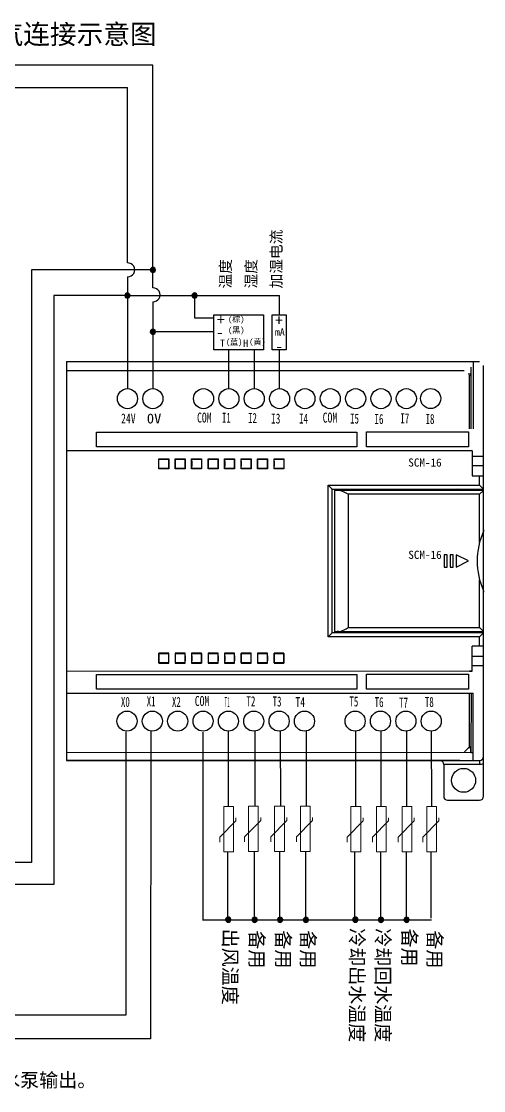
# Model space of a CAD drawing. Extents: x -168 to 92, y 131 to 346.
# Drawn here: x -0.6 to 92, y 131.2 to 345.7 of the extents above; entities that cross this region are included whole.
import ezdxf
from ezdxf.enums import TextEntityAlignment as Align

# ---------------------------------------------------------------- set-up
doc = ezdxf.new("R2010")
doc.units = 0
doc.header["$LTSCALE"] = 47.498
doc.header["$MEASUREMENT"] = 0
doc.layers.get('0').update_dxf_attribs({"linetype": 'CONTINUOUS'})
doc.layers.add('控制线', color=7, linetype='CONTINUOUS', lineweight=25)
doc.layers.add('文本', color=7, linetype='CONTINUOUS', lineweight=25)

# ---------------------------------------------------------------- blocks, each defined once
blk = doc.blocks.new('CAXBLOCK230', base_point=(492.26, -16.62))
at = {"layer": '控制线', "linetype": 'Continuous', "lineweight": 25}
blk.add_hatch(color=256, dxfattribs=at).paths.add_polyline_path([(1252.83, 322.31), (1252.31, 322.31), (1252.31, 322.23), (1252.33, 322.15), (1252.36, 322.08), (1252.41, 322.01), (1252.46, 321.94), (1252.52, 321.89), (1252.59, 321.85), (1252.67, 321.82), (1252.75, 321.8), (1252.83, 321.79), (1252.91, 321.8), (1252.99, 321.82), (1253.06, 321.85), (1253.13, 321.89), (1253.2, 321.94), (1253.25, 322.01), (1253.29, 322.08), (1253.32, 322.15), (1253.34, 322.23), (1253.35, 322.31)], flags=0)
for p, q in [((1252.83, 322.31), (1252.31, 322.31)), ((1253.35, 322.31), (1252.83, 322.31))]:
    blk.add_line(p, q, dxfattribs=at)
blk.add_arc((1252.83, 322.31), 0.52, 180, 360, dxfattribs=at)
blk = doc.blocks.new('CAXBLOCK231', base_point=(492.26, -16.62))
at = {"layer": '控制线', "linetype": 'Continuous', "lineweight": 25}
blk.add_hatch(color=256, dxfattribs=at).paths.add_polyline_path([(1252.83, 322.31), (1253.35, 322.31), (1253.34, 322.39), (1253.32, 322.47), (1253.29, 322.55), (1253.25, 322.62), (1253.2, 322.68), (1253.13, 322.73), (1253.06, 322.78), (1252.99, 322.81), (1252.91, 322.83), (1252.83, 322.83), (1252.75, 322.83), (1252.67, 322.81), (1252.59, 322.78), (1252.52, 322.73), (1252.46, 322.68), (1252.41, 322.62), (1252.36, 322.55), (1252.33, 322.47), (1252.31, 322.39), (1252.31, 322.31)], flags=0)
for p, q in [((1252.31, 322.31), (1252.83, 322.31)), ((1252.83, 322.31), (1253.35, 322.31))]:
    blk.add_line(p, q, dxfattribs=at)
blk.add_arc((1252.83, 322.31), 0.52, 0, 180, dxfattribs=at)
blk = doc.blocks.new('CAXBLOCK229', base_point=(1252.57, 322.31))
at = {"layer": '控制线', "linetype": 'Continuous', "lineweight": 25}
for name in ['CAXBLOCK231', 'CAXBLOCK230']:
    blk.add_blockref(name, (492.26, -16.62), dxfattribs=at)

msp = doc.modelspace()

# ---------------------------------------------------------------- linework, layer by layer
for p, q in [((20.62, 297.25), (20.62, 332.47)), ((51.11, 286.84), (51.11, 290.71)), ((40.94, 272.04), (40.94, 279.83)), ((46.06, 272.04), (46.06, 279.83)), ((51.11, 272.04), (51.11, 279.83)), ((8.41, 277.47), (8.41, 197.47)), ((35.75, 203.15), (35.75, 165.35)), ((40.82, 203.28), (40.82, 188.16)), ((46.13, 203.39), (46.13, 188.27)), ((51.23, 203.48), (51.25, 188.3)), ((56.4, 203.46), (56.42, 188.28)), ((66.3, 203.28), (66.3, 188.16)), ((71.4, 203.37), (71.42, 188.19)), ((76.51, 203.42), (76.53, 188.21)), ((81.5, 203.28), (81.52, 188.21)), ((89.43, 199.07), (8.41, 199.02)), ((40.71, 165.49), (40.72, 179.02)), ((46.08, 165.82), (46.08, 179.17)), ((51.17, 165.82), (51.17, 179.17)), ((56.33, 165.79), (56.33, 179.15)), ((66.18, 165.49), (66.2, 179.02)), ((71.4, 165.82), (71.4, 179.11)), ((76.51, 165.82), (76.51, 179.11)), ((81.5, 165.82), (81.5, 179.11)), ((35.75, 165.49), (81.53, 165.51))]:
    msp.add_line(p, q)
at = {"color": 7}
for p, q in [((8.41, 277.47), (91.18, 277.47)), ((89.88, 277.47), (89.88, 263.97)), ((91.98, 190.27), (91.98, 276.67)), ((8.41, 275.66), (88.12, 275.66)), ((89.45, 274.95), (88.91, 274.95)), ((89.45, 274.95), (89.13, 274.62)), ((89.13, 263.97), (89.13, 274.72)), ((89.45, 276.37), (89.45, 274.95)), ((89.48, 263.97), (89.48, 276.37)), ((89.68, 259.57), (8.41, 259.57)), ((89.18, 259.6), (89.19, 259.6)), ((89.19, 259.59), (89.18, 259.6)), ((89.19, 259.6), (89.28, 259.6)), ((89.28, 259.59), (89.19, 259.59)), ((89.28, 259.6), (89.44, 259.6)), ((89.44, 259.59), (89.28, 259.59)), ((89.44, 259.6), (89.63, 259.6)), ((89.63, 259.59), (89.44, 259.59)), ((89.63, 259.57), (89.63, 259.6)), ((89.68, 259.6), (89.63, 259.6)), ((89.68, 259.59), (89.63, 259.59)), ((89.68, 259.66), (89.68, 259.6)), ((89.68, 259.57), (89.68, 254.57)), ((26.88, 255.97), (26.88, 257.97)), ((26.93, 257.92), (26.88, 257.97)), ((26.88, 257.97), (28.88, 257.97)), ((26.93, 256.02), (26.93, 257.92)), ((26.93, 257.92), (28.83, 257.92)), ((28.83, 257.92), (28.88, 257.97)), ((28.83, 257.92), (28.83, 256.02)), ((28.86, 257.47), (28.86, 256.47)), ((28.88, 257.97), (28.88, 255.97)), ((30.18, 255.97), (30.18, 257.97)), ((30.23, 257.92), (30.18, 257.97)), ((30.18, 257.97), (32.18, 257.97)), ((30.2, 257.47), (30.2, 256.47)), ((30.23, 256.02), (30.23, 257.92)), ((30.23, 257.92), (32.13, 257.92)), ((32.13, 257.92), (32.18, 257.97)), ((32.13, 257.92), (32.13, 256.02)), ((32.16, 257.47), (32.16, 256.47)), ((32.18, 257.97), (32.18, 255.97)), ((33.48, 255.97), (33.48, 257.97)), ((33.53, 257.92), (33.48, 257.97)), ((33.48, 257.97), (35.48, 257.97)), ((33.5, 257.47), (33.5, 256.47)), ((33.53, 256.02), (33.53, 257.92)), ((33.53, 257.92), (35.43, 257.92)), ((35.43, 257.92), (35.48, 257.97)), ((35.43, 257.92), (35.43, 256.02)), ((35.46, 257.47), (35.46, 256.47)), ((35.48, 257.97), (35.48, 255.97)), ((36.78, 255.97), (36.78, 257.97)), ((36.83, 257.92), (36.78, 257.97)), ((36.78, 257.97), (38.78, 257.97)), ((36.8, 257.47), (36.8, 256.47)), ((36.83, 256.02), (36.83, 257.92)), ((36.83, 257.92), (38.73, 257.92)), ((38.73, 257.92), (38.78, 257.97)), ((38.73, 257.92), (38.73, 256.02)), ((38.76, 257.47), (38.76, 256.47)), ((38.78, 257.97), (38.78, 255.97)), ((40.08, 255.97), (40.08, 257.97)), ((40.13, 257.92), (40.08, 257.97)), ((40.08, 257.97), (42.08, 257.97)), ((40.1, 257.47), (40.1, 256.47)), ((40.13, 256.02), (40.13, 257.92)), ((40.13, 257.92), (42.03, 257.92)), ((42.03, 257.92), (42.08, 257.97)), ((42.03, 257.92), (42.03, 256.02)), ((42.06, 257.47), (42.06, 256.47)), ((42.08, 257.97), (42.08, 255.97)), ((43.38, 255.97), (43.38, 257.97)), ((43.43, 257.92), (43.38, 257.97)), ((43.38, 257.97), (45.38, 257.97)), ((43.4, 257.47), (43.4, 256.47)), ((43.43, 256.02), (43.43, 257.92)), ((43.43, 257.92), (45.33, 257.92)), ((45.33, 257.92), (45.38, 257.97)), ((45.33, 257.92), (45.33, 256.02)), ((45.36, 257.47), (45.36, 256.47)), ((45.38, 257.97), (45.38, 255.97)), ((46.68, 255.97), (46.68, 257.97)), ((46.73, 257.92), (46.68, 257.97)), ((46.68, 257.97), (48.68, 257.97)), ((46.7, 257.47), (46.7, 256.47)), ((46.73, 256.02), (46.73, 257.92)), ((46.73, 257.92), (48.63, 257.92)), ((48.63, 257.92), (48.68, 257.97)), ((48.63, 257.92), (48.63, 256.02)), ((48.66, 257.47), (48.66, 256.47)), ((48.68, 257.97), (48.68, 255.97)), ((49.98, 255.97), (49.98, 257.97)), ((50.03, 257.92), (49.98, 257.97)), ((49.98, 257.97), (51.98, 257.97)), ((50, 257.47), (50, 256.47)), ((50.03, 256.02), (50.03, 257.92)), ((50.03, 257.92), (51.93, 257.92)), ((51.93, 257.92), (51.98, 257.97)), ((51.93, 257.92), (51.93, 256.02)), ((51.98, 257.97), (51.98, 255.97)), ((89.68, 258.5), (91.98, 258.5)), ((26.93, 256.02), (26.88, 255.97)), ((28.88, 255.97), (26.88, 255.97)), ((28.83, 256.02), (26.93, 256.02)), ((28.83, 256.02), (28.88, 255.97)), ((30.23, 256.02), (30.18, 255.97)), ((32.18, 255.97), (30.18, 255.97)), ((32.13, 256.02), (30.23, 256.02)), ((32.13, 256.02), (32.18, 255.97)), ((33.53, 256.02), (33.48, 255.97)), ((35.48, 255.97), (33.48, 255.97)), ((35.43, 256.02), (33.53, 256.02)), ((35.43, 256.02), (35.48, 255.97)), ((36.83, 256.02), (36.78, 255.97)), ((38.78, 255.97), (36.78, 255.97)), ((38.73, 256.02), (36.83, 256.02)), ((38.73, 256.02), (38.78, 255.97)), ((40.13, 256.02), (40.08, 255.97)), ((42.08, 255.97), (40.08, 255.97)), ((42.03, 256.02), (40.13, 256.02)), ((42.03, 256.02), (42.08, 255.97)), ((43.43, 256.02), (43.38, 255.97)), ((45.38, 255.97), (43.38, 255.97)), ((45.33, 256.02), (43.43, 256.02)), ((45.33, 256.02), (45.38, 255.97)), ((46.73, 256.02), (46.68, 255.97)), ((48.68, 255.97), (46.68, 255.97)), ((48.63, 256.02), (46.73, 256.02)), ((48.63, 256.02), (48.68, 255.97)), ((50.03, 256.02), (49.98, 255.97)), ((51.98, 255.97), (49.98, 255.97)), ((51.93, 256.02), (50.03, 256.02)), ((51.93, 256.02), (51.98, 255.97)), ((89.68, 256.61), (91.98, 256.61)), ((89.68, 254.57), (91.98, 254.57)), ((91.18, 252.67), (91.18, 254.57)), ((60.83, 222.27), (60.83, 252.67)), ((60.83, 252.67), (61.63, 251.87)), ((60.83, 252.67), (91.18, 252.67)), ((61.63, 223.07), (61.63, 251.87)), ((61.63, 251.87), (91.98, 251.87)), ((62.13, 251.67), (62.13, 223.27)), ((62.16, 251.67), (62.13, 251.67)), ((62.13, 251.67), (63.83, 251.67)), ((62.26, 251.66), (62.16, 251.67)), ((62.43, 251.65), (62.26, 251.66)), ((62.65, 251.64), (62.43, 251.65)), ((62.93, 251.64), (62.65, 251.64)), ((63.14, 251.61), (62.93, 251.64)), ((91.98, 251.64), (62.93, 251.64)), ((63.4, 251.54), (63.14, 251.61)), ((63.7, 251.42), (63.4, 251.54)), ((64.03, 251.26), (63.7, 251.42)), ((63.73, 251.87), (63.73, 251.67)), ((63.83, 251.67), (63.83, 251.87)), ((63.83, 251.67), (63.87, 251.67)), ((63.87, 251.67), (63.97, 251.66)), ((63.97, 251.66), (64.12, 251.66)), ((64.42, 251.06), (64.03, 251.26)), ((64.12, 251.66), (64.33, 251.66)), ((64.33, 251.66), (64.57, 251.66)), ((64.83, 250.84), (64.42, 251.06)), ((64.57, 251.66), (64.83, 251.66)), ((64.83, 251.66), (65.09, 251.66)), ((65.09, 251.66), (65.33, 251.66)), ((65.33, 251.66), (65.54, 251.66)), ((65.54, 251.66), (65.7, 251.66)), ((65.7, 251.66), (65.8, 251.67)), ((65.8, 251.67), (65.83, 251.67)), ((65.83, 251.67), (65.83, 251.87)), ((65.83, 251.67), (85.38, 251.67)), ((65.93, 251.87), (65.93, 251.67)), ((85.38, 251.87), (85.38, 251.67)), ((85.41, 251.67), (85.38, 251.67)), ((85.5, 251.67), (85.41, 251.67)), ((85.64, 251.66), (85.5, 251.67)), ((85.82, 251.66), (85.64, 251.66)), ((86.02, 251.66), (85.82, 251.66)), ((86.24, 251.66), (86.02, 251.66)), ((86.44, 251.66), (86.24, 251.66)), ((86.63, 251.66), (86.44, 251.66)), ((86.76, 251.67), (86.63, 251.66)), ((86.85, 251.67), (86.76, 251.67)), ((86.88, 251.67), (86.85, 251.67)), ((86.88, 251.87), (86.88, 251.67)), ((86.88, 251.67), (91.98, 251.67)), ((91.18, 252.67), (91.98, 251.87)), ((91.98, 251.64), (91.18, 250.84)), ((91.98, 251.64), (91.98, 251.64)), ((64.83, 250.84), (64.83, 224.11)), ((91.18, 250.84), (64.83, 250.84)), ((91.18, 241.25), (91.18, 250.84)), ((91.98, 243.54), (91.97, 243.46)), ((91.98, 243.71), (91.98, 243.63)), ((91.98, 243.63), (91.98, 243.54)), ((84.08, 238.72), (84.08, 236.22)), ((84.68, 238.72), (84.08, 238.72)), ((84.68, 236.22), (84.68, 238.72)), ((85.28, 238.72), (85.28, 236.22)), ((85.88, 238.72), (85.28, 238.72)), ((85.88, 236.22), (85.88, 238.72)), ((86.48, 238.72), (86.48, 236.22)), ((88.98, 237.47), (86.48, 238.72)), ((84.08, 236.22), (84.68, 236.22)), ((85.28, 236.22), (85.88, 236.22)), ((86.48, 236.22), (88.98, 237.47)), ((91.18, 224.11), (91.18, 233.7)), ((91.97, 231.49), (91.98, 231.4)), ((91.98, 231.4), (91.98, 231.32)), ((91.98, 231.32), (91.98, 231.23)), ((60.83, 222.27), (61.63, 223.07)), ((91.98, 223.07), (61.63, 223.07)), ((62.16, 223.28), (62.13, 223.27)), ((62.13, 223.27), (63.83, 223.27)), ((62.26, 223.29), (62.16, 223.28)), ((62.43, 223.29), (62.26, 223.29)), ((62.65, 223.3), (62.43, 223.29)), ((62.93, 223.31), (62.65, 223.3)), ((62.93, 223.31), (63.14, 223.33)), ((62.93, 223.31), (91.98, 223.31)), ((63.14, 223.33), (63.4, 223.41)), ((63.4, 223.41), (63.7, 223.52)), ((63.7, 223.52), (64.03, 223.68)), ((63.73, 223.07), (63.73, 223.27)), ((63.83, 223.27), (63.87, 223.28)), ((63.83, 223.07), (63.83, 223.27)), ((63.87, 223.28), (63.97, 223.28)), ((63.97, 223.28), (64.12, 223.28)), ((64.03, 223.68), (64.42, 223.88)), ((64.12, 223.28), (64.33, 223.29)), ((64.33, 223.29), (64.57, 223.29)), ((64.42, 223.88), (64.83, 224.11)), ((64.57, 223.29), (64.83, 223.29)), ((64.83, 224.11), (91.18, 224.11)), ((64.83, 223.29), (65.09, 223.29)), ((65.09, 223.29), (65.33, 223.29)), ((65.33, 223.29), (65.54, 223.28)), ((65.54, 223.28), (65.7, 223.28)), ((65.7, 223.28), (65.8, 223.28)), ((65.8, 223.28), (65.83, 223.27)), ((65.83, 223.07), (65.83, 223.27)), ((65.83, 223.27), (85.38, 223.27)), ((65.93, 223.07), (65.93, 223.27)), ((85.41, 223.28), (85.38, 223.27)), ((85.38, 223.07), (85.38, 223.27)), ((85.5, 223.28), (85.41, 223.28)), ((85.64, 223.28), (85.5, 223.28)), ((85.82, 223.28), (85.64, 223.28)), ((86.02, 223.29), (85.82, 223.28)), ((86.24, 223.29), (86.02, 223.29)), ((86.44, 223.28), (86.24, 223.29)), ((86.63, 223.28), (86.44, 223.28)), ((86.76, 223.28), (86.63, 223.28)), ((86.85, 223.28), (86.76, 223.28)), ((86.88, 223.27), (86.85, 223.28)), ((86.88, 223.07), (86.88, 223.27)), ((86.88, 223.27), (91.98, 223.27)), ((91.18, 224.11), (91.98, 223.31)), ((91.18, 222.27), (91.98, 223.07)), ((91.98, 223.31), (91.98, 223.31)), ((91.18, 222.27), (60.83, 222.27)), ((91.18, 220.37), (91.18, 222.27)), ((26.88, 218.97), (26.88, 216.97)), ((26.93, 218.92), (26.88, 218.97)), ((28.88, 218.97), (26.88, 218.97)), ((26.93, 217.02), (26.93, 218.92)), ((26.93, 218.92), (28.83, 218.92)), ((28.83, 218.92), (28.88, 218.97)), ((28.83, 218.92), (28.83, 217.02)), ((28.88, 216.97), (28.88, 218.97)), ((30.18, 218.97), (30.18, 216.97)), ((30.23, 218.92), (30.18, 218.97)), ((32.18, 218.97), (30.18, 218.97)), ((30.23, 217.02), (30.23, 218.92)), ((30.23, 218.92), (32.13, 218.92)), ((32.13, 218.92), (32.18, 218.97)), ((32.13, 218.92), (32.13, 217.02)), ((32.18, 216.97), (32.18, 218.97)), ((33.48, 218.97), (33.48, 216.97)), ((33.53, 218.92), (33.48, 218.97)), ((35.48, 218.97), (33.48, 218.97)), ((33.53, 217.02), (33.53, 218.92)), ((33.53, 218.92), (35.43, 218.92)), ((35.43, 218.92), (35.48, 218.97)), ((35.43, 218.92), (35.43, 217.02)), ((35.48, 216.97), (35.48, 218.97)), ((36.78, 218.97), (36.78, 216.97)), ((36.83, 218.92), (36.78, 218.97)), ((38.78, 218.97), (36.78, 218.97)), ((36.83, 217.02), (36.83, 218.92)), ((36.83, 218.92), (38.73, 218.92)), ((38.73, 218.92), (38.78, 218.97)), ((38.73, 218.92), (38.73, 217.02)), ((38.78, 216.97), (38.78, 218.97)), ((40.08, 218.97), (40.08, 216.97)), ((40.13, 218.92), (40.08, 218.97)), ((42.08, 218.97), (40.08, 218.97)), ((40.13, 217.02), (40.13, 218.92)), ((40.13, 218.92), (42.03, 218.92)), ((42.03, 218.92), (42.08, 218.97)), ((42.03, 218.92), (42.03, 217.02)), ((42.08, 216.97), (42.08, 218.97)), ((43.38, 218.97), (43.38, 216.97)), ((43.43, 218.92), (43.38, 218.97)), ((45.38, 218.97), (43.38, 218.97)), ((43.43, 217.02), (43.43, 218.92)), ((43.43, 218.92), (45.33, 218.92)), ((45.33, 218.92), (45.38, 218.97)), ((45.33, 218.92), (45.33, 217.02)), ((45.38, 216.97), (45.38, 218.97)), ((46.68, 218.97), (46.68, 216.97)), ((46.73, 218.92), (46.68, 218.97)), ((48.68, 218.97), (46.68, 218.97)), ((46.73, 217.02), (46.73, 218.92)), ((46.73, 218.92), (48.63, 218.92)), ((48.63, 218.92), (48.68, 218.97)), ((48.63, 218.92), (48.63, 217.02)), ((48.68, 216.97), (48.68, 218.97)), ((49.98, 218.97), (49.98, 216.97)), ((50.03, 218.92), (49.98, 218.97)), ((51.98, 218.97), (49.98, 218.97)), ((50.03, 217.02), (50.03, 218.92)), ((50.03, 218.92), (51.93, 218.92)), ((51.93, 218.92), (51.98, 218.97)), ((51.93, 218.92), (51.93, 217.02)), ((51.98, 216.97), (51.98, 218.97)), ((89.68, 215.37), (89.68, 220.37)), ((91.98, 220.37), (89.68, 220.37)), ((26.93, 217.02), (26.88, 216.97)), ((26.88, 216.97), (28.88, 216.97)), ((28.83, 217.02), (26.93, 217.02)), ((28.83, 217.02), (28.88, 216.97)), ((28.86, 218.47), (28.86, 217.47)), ((30.23, 217.02), (30.18, 216.97)), ((30.18, 216.97), (32.18, 216.97)), ((30.2, 218.47), (30.2, 217.47)), ((32.13, 217.02), (30.23, 217.02)), ((32.13, 217.02), (32.18, 216.97)), ((32.16, 218.47), (32.16, 217.47)), ((33.53, 217.02), (33.48, 216.97)), ((33.48, 216.97), (35.48, 216.97)), ((33.5, 218.47), (33.5, 217.47)), ((35.43, 217.02), (33.53, 217.02)), ((35.43, 217.02), (35.48, 216.97)), ((35.46, 218.47), (35.46, 217.47)), ((36.83, 217.02), (36.78, 216.97)), ((36.78, 216.97), (38.78, 216.97)), ((36.8, 218.47), (36.8, 217.47)), ((38.73, 217.02), (36.83, 217.02)), ((38.73, 217.02), (38.78, 216.97)), ((38.76, 218.47), (38.76, 217.47)), ((40.13, 217.02), (40.08, 216.97)), ((40.08, 216.97), (42.08, 216.97)), ((40.1, 218.47), (40.1, 217.47)), ((42.03, 217.02), (40.13, 217.02)), ((42.03, 217.02), (42.08, 216.97)), ((42.06, 218.47), (42.06, 217.47)), ((43.43, 217.02), (43.38, 216.97)), ((43.38, 216.97), (45.38, 216.97)), ((43.4, 218.47), (43.4, 217.47)), ((45.33, 217.02), (43.43, 217.02)), ((45.33, 217.02), (45.38, 216.97)), ((45.36, 218.47), (45.36, 217.47)), ((46.73, 217.02), (46.68, 216.97)), ((46.68, 216.97), (48.68, 216.97)), ((46.7, 218.47), (46.7, 217.47)), ((48.63, 217.02), (46.73, 217.02)), ((48.63, 217.02), (48.68, 216.97)), ((48.66, 218.47), (48.66, 217.47)), ((50.03, 217.02), (49.98, 216.97)), ((49.98, 216.97), (51.98, 216.97)), ((50, 218.47), (50, 217.47)), ((51.93, 217.02), (50.03, 217.02)), ((51.93, 217.02), (51.98, 216.97)), ((91.98, 218.34), (89.68, 218.34)), ((89.68, 215.37), (8.41, 215.28)), ((89.19, 215.35), (89.18, 215.35)), ((89.18, 215.35), (89.19, 215.35)), ((89.28, 215.34), (89.19, 215.35)), ((89.19, 215.35), (89.28, 215.35)), ((89.28, 215.35), (89.44, 215.36)), ((89.44, 215.34), (89.28, 215.34)), ((89.44, 215.36), (89.63, 215.36)), ((89.63, 215.34), (89.44, 215.34)), ((89.68, 215.36), (89.63, 215.36)), ((89.68, 215.34), (89.63, 215.34)), ((91.98, 216.45), (89.68, 216.45)), ((89.68, 215.28), (89.68, 215.34)), ((8.41, 210.97), (89.88, 210.97)), ((89.13, 200.22), (89.13, 210.97)), ((89.48, 210.97), (89.43, 199.04)), ((89.88, 197.47), (89.88, 210.97)), ((89.13, 200.22), (88.13, 199.22)), ((89.45, 200), (88.91, 200)), ((89.45, 200), (89.13, 200.32)), ((89.43, 199.07), (89.45, 200)), ((8.41, 197.5), (87.21, 197.5)), ((8.41, 197.47), (91.18, 197.47)), ((89.48, 199.07), (89.88, 199.07)), ((91.18, 197.47), (91.18, 196.67)), ((83.98, 196.67), (83.98, 190.27)), ((91.18, 196.67), (83.98, 196.67)), ((84.78, 189.47), (91.18, 189.47))]:
    msp.add_line(p, q, dxfattribs=at)
at = {"lineweight": 13}
for p, q in [((42.36, 185.35), (39.14, 182.06)), ((42.36, 185.35), (42.36, 185.96)), ((47.31, 185.41), (44.09, 182.12)), ((47.31, 185.41), (47.31, 186.02)), ((52.54, 185.43), (49.32, 182.14)), ((52.54, 185.43), (52.54, 186.04)), ((57.7, 185.4), (54.48, 182.11)), ((57.7, 185.4), (57.7, 186.02)), ((67.83, 185.35), (64.61, 182.06)), ((67.83, 185.35), (67.83, 185.96)), ((72.94, 185.35), (69.72, 182.06)), ((72.94, 185.35), (72.94, 185.96)), ((78.07, 185.35), (74.85, 182.06)), ((78.07, 185.35), (78.07, 185.96)), ((83.03, 185.35), (79.81, 182.06)), ((83.03, 185.35), (83.03, 185.96)), ((39.14, 181.07), (39.14, 182.06)), ((44.09, 181.13), (44.09, 182.12)), ((49.32, 181.14), (49.32, 182.14)), ((54.48, 181.12), (54.48, 182.11)), ((64.61, 181.07), (64.61, 182.06)), ((69.72, 181.07), (69.72, 182.06)), ((74.85, 181.07), (74.85, 182.06)), ((79.81, 181.07), (79.81, 182.06))]:
    msp.add_line(p, q, dxfattribs=at)
at = {"flags": 128}
for points in [[(25.7, 292.24), (25.7, 336.9), (-120.87, 336.9)], [(-111.85, 332.47), (20.62, 332.47)], [(25.29, 203.28), (25.26, 141.61), (-137.4, 141.61), (-137.4, 309.58), (-112.95, 309.58), (-112.95, 281.47)], [(20.27, 203.23), (20.26, 146.35), (-133.7, 146.35), (-133.7, 303.59), (-116.95, 303.59), (-116.95, 281.47)], [(25.7, 292.24), (25.7, 295.85), (1.36, 295.85), (1.36, 177.02), (-11.11, 177.02), (-11.11, 184.77)], [(20.62, 294.48), (20.62, 272.04)], [(20.62, 290.71), (5.84, 290.71), (5.84, 172.6), (-15.11, 172.6), (-15.11, 184.77)], [(20.62, 290.71), (51.11, 290.71)], [(34.05, 290.71), (34.05, 286.25), (37.89, 286.25)], [(25.7, 289.47), (25.7, 272.04)], [(37.91, 283.45), (25.7, 283.45)]]:
    msp.add_lwpolyline(points, dxfattribs=at)
for points in [[(37.89, 286.84), (47.88, 286.84), (47.88, 279.83), (37.89, 279.83)], [(49.59, 286.84), (52.41, 286.84), (52.41, 279.83), (49.59, 279.83)], [(14.43, 263.34), (66.59, 263.34), (66.59, 260.37), (14.43, 260.37)], [(68.51, 263.35), (88.98, 263.35), (88.98, 260.36), (68.51, 260.36)], [(14.43, 214.73), (66.59, 214.73), (66.59, 211.77), (14.43, 211.77)], [(68.51, 214.74), (88.98, 214.74), (88.98, 211.76), (68.51, 211.76)]]:
    msp.add_lwpolyline(points, close=True)
at = {"lineweight": 13}
for points in [[(39.93, 188.21), (41.87, 188.21), (41.87, 179.13), (39.93, 179.13)], [(44.88, 188.27), (46.83, 188.27), (46.83, 179.19), (44.88, 179.19)], [(50.11, 188.29), (52.06, 188.29), (52.06, 179.21), (50.11, 179.21)], [(55.27, 188.26), (57.22, 188.26), (57.22, 179.18), (55.27, 179.18)], [(65.4, 188.21), (67.35, 188.21), (67.35, 179.13), (65.4, 179.13)], [(70.51, 188.21), (72.46, 188.21), (72.46, 179.13), (70.51, 179.13)], [(75.64, 188.21), (77.59, 188.21), (77.59, 179.13), (75.64, 179.13)], [(80.6, 188.21), (82.55, 188.21), (82.55, 179.13), (80.6, 179.13)]]:
    msp.add_lwpolyline(points, close=True, dxfattribs=at)
at = {"color": 7}
for centre, radius in [((20.62, 270.03), 2.01), ((25.7, 270.03), 2.01), ((35.86, 270.03), 2.01), ((40.94, 270.03), 2.01), ((46.02, 270.03), 2.01), ((51.1, 270.03), 2.01), ((56.18, 270.03), 2.01), ((61.26, 270.03), 2.01), ((66.34, 270.03), 2.01), ((71.42, 270.03), 2.01), ((76.5, 270.03), 2.01), ((81.37, 270.05), 2.01), ((20.52, 205.35), 2.01), ((25.6, 205.35), 2.01), ((30.68, 205.35), 2.01), ((35.76, 205.35), 2.01), ((40.84, 205.35), 2.01), ((45.92, 205.35), 2.01), ((51, 205.35), 2.01), ((56.08, 205.35), 2.01), ((66.24, 205.35), 2.01), ((71.32, 205.35), 2.01), ((76.4, 205.35), 2.01), ((81.48, 205.35), 2.01), ((87.98, 193.47), 2.4)]:
    msp.add_circle(centre, radius, dxfattribs=at)
for centre in [(20.69, 295.87), (25.78, 290.85)]:
    msp.add_arc(centre, 1.39, 266.8189, 93.2467)
for centre, radius, start, end in [((86.13, 251.17), 0.903, 128.3795, 146.145), ((86.13, 251.17), 0.903, 33.855, 51.6205), ((105.18, 237.47), 14.5, 155.6097, 204.3903), ((86.13, 223.78), 0.903, 213.855, 227.1349), ((86.13, 223.78), 0.903, 312.8651, 326.145), ((83.18, 196.67), 0.8, 0, 77.4383), ((91.18, 198.27), 0.8, 270, 0), ((91.18, 198.27), 1.6, 270, 300), ((84.78, 190.27), 0.8, 180, 270), ((91.18, 190.27), 0.8, 270, 0)]:
    msp.add_arc(centre, radius, start, end, dxfattribs=at)

# ---------------------------------------------------------------- block references
at = {"layer": '控制线', "linetype": 'Continuous', "lineweight": 25}
for p in [(25.44, 295.85), (20.36, 290.71), (20.36, 290.71), (20.36, 290.71), (20.36, 290.71), (20.36, 290.71), (20.36, 290.71), (33.79, 290.71), (25.44, 283.45), (40.54, 165.53), (45.85, 165.51), (50.94, 165.51), (56.1, 165.48), (66.01, 165.53), (71.17, 165.51), (76.28, 165.51)]:
    msp.add_blockref('CAXBLOCK229', p, dxfattribs=at)

# ---------------------------------------------------------------- texts
at = {"color": 7, "linetype": 'ByBlock'}
for s, width, p, p2 in [('24V', 0.4875, (19.33, 265.05), (22.25, 265.05)), ('0V', 0.797727, (24.49, 265.05), (27.41, 265.05)), ('COM', 0.548437, (34.55, 265.23), (37.47, 265.23)), ('I1', 0.890625, (39.54, 265.2), (41.32, 265.2)), ('I2', 0.667969, (44.78, 265.16), (46.56, 265.16)), ('I3', 0.714844, (49.37, 265.04), (51.27, 265.04)), ('I4', 0.667969, (55.01, 265.04), (56.79, 265.04)), ('COM', 0.548437, (59.73, 265.23), (62.65, 265.23)), ('I5', 0.667969, (65.23, 265.04), (67.01, 265.04)), ('I6', 0.667969, (70.12, 264.95), (71.91, 264.95)), ('I7', 0.667969, (75.3, 265.07), (77.08, 265.07)), ('I8', 0.667969, (80.35, 264.95), (82.13, 264.95)), ('X0', 0.59375, (19.3, 208.21), (21.08, 208.21)), ('X1', 0.667969, (24.47, 208.33), (26.25, 208.33)), ('X2', 0.534375, (29.53, 208.21), (31.31, 208.21)), ('COM', 0.548437, (34.1, 208.39), (37.02, 208.39)), ('T1', 0.386719, (40.08, 208.2), (41.11, 208.2)), ('T2', 0.534375, (44.46, 208.33), (46.25, 208.33)), ('T3', 0.534375, (49.7, 208.29), (51.48, 208.29)), ('T4', 0.571875, (54.29, 208.17), (56.19, 208.17)), ('T5', 0.534375, (65.1, 208.29), (66.88, 208.29)), ('T6', 0.534375, (70.15, 208.17), (71.93, 208.17)), ('T8', 0.534375, (80.22, 208.2), (82, 208.2)), ('T7', 0.534375, (75.05, 208.08), (76.83, 208.08))]:
    msp.add_text(s, height=2, dxfattribs=dict(at, width=width)).set_placement(p, p2, align=Align.FIT)
at = {"insert": (-91.06, 345.08), "char_height": 3.92, "width": 153.7045, "attachment_point": 1}
msp.add_mtext('{\\fSimSun|b0|i0|c134|p2;恒温恒湿机.4机头.S7-200 SMART.电气连接示意图}', dxfattribs=at)
at = {"layer": '文本', "linetype": 'Continuous', "lineweight": 25, "attachment_point": 1}
for s, insert, char_height, rotation in [('{\\fSimHei|b0|i0|c134|p34;加湿电流}', (49.35, 292.13), 2.1609, 90), ('{\\fSimHei|b0|i0|c134|p34;温度}', (39.18, 292.13), 2.1609, 90), ('{\\fSimHei|b0|i0|c134|p34;湿度}', (44.3, 292.13), 2.1609, 90), ('{\\fSimHei|b0|i0|c134|p34;出风温度}', (42.6, 163.73), 2.8, 270), ('{\\fSimHei|b0|i0|c134|p34;备用}', (47.94, 163.39), 2.8, 270), ('{\\fSimHei|b0|i0|c134|p34;备用}', (53.24, 163.39), 2.8, 270), ('{\\fSimHei|b0|i0|c134|p34;备用}', (58.22, 163.39), 2.8, 270), ('{\\fSimHei|b0|i0|c134|p34;冷却出水温度}', (68.02, 163.84), 2.8, 270), ('{\\fSimHei|b0|i0|c134|p34;冷却回水温度}', (73.21, 163.84), 2.8, 270), ('{\\fSimHei|b0|i0|c134|p34;备用}', (78.53, 163.76), 2.8, 270), ('{\\fSimHei|b0|i0|c134|p34;备用}', (83.6, 163.39), 2.8, 270)]:
    msp.add_mtext(s, dxfattribs=dict(at, insert=insert, char_height=char_height, rotation=rotation))
for s, insert, char_height in [('{\\fSimHei|b0|i0|c134|p34;+}', (38.56, 287), 2.24), ('{\\fSimHei|b0|i0|c134|p34;(棕)}', (40.77, 286.54), 1.1669), ('{\\fSimHei|b0|i0|c134|p34;+}', (50.22, 286.88), 2.24), ('{\\fSimHei|b0|i0|c134|p34;-}', (38.38, 284.46), 2.24), ('{\\fSimHei|b0|i0|c134|p34;(黑)}', (40.77, 284.38), 1.1669), ('{\\fSimHei|b0|i0|c134|p34;mA}', (50.17, 284.12), 1.44), ('{\\fSimHei|b0|i0|c134|p34;T}', (39.15, 281.88), 1.44), ('{\\fSimHei|b0|i0|c134|p34;(蓝)}', (40.34, 282), 1.1669), ('{\\fSimHei|b0|i0|c134|p34;H}', (43.81, 281.86), 1.44), ('{\\fSimHei|b0|i0|c134|p34;(黄)}', (45.02, 282.02), 1.1669), ('{\\fSimHei|b0|i0|c134|p34;-}', (50.28, 281.69), 2.24), ('{\\fSimHei|b0|i0|c134|p34;SCM-16}', (76.89, 258.04), 1.638), ('{\\fSimHei|b0|i0|c134|p34;SCM-16}', (76.89, 239.53), 1.638), ('{\\fSimHei|b0|i0|c134|p34;备注：\\P1、1#冷凝风机对应1、2压缩机；2#冷凝风机对应3、4压缩机。\\P2、当机型设置为“风冷”时，Q0.2为1#冷凝风机输出；当机型设置为“水冷”时，Q0.2为水泵输出。}', (-155.48, 144.08), 2.8)]:
    msp.add_mtext(s, dxfattribs=dict(at, insert=insert, char_height=char_height))

doc.saveas('drawing.dxf')
